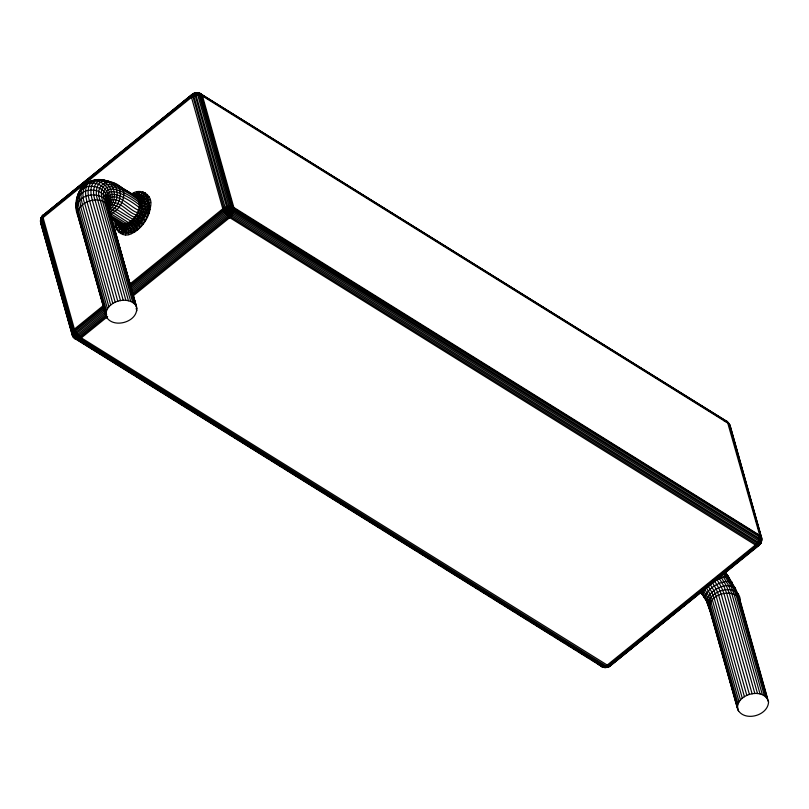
<?xml version="1.0" encoding="UTF-8"?>
<svg xmlns="http://www.w3.org/2000/svg" width="809" height="809" viewBox="0 0 809 809"><rect width="100%" height="100%" fill="white"/><g stroke="black" fill="none" stroke-linecap="round" stroke-linejoin="round"><path stroke-width="1.21" d="M115.232 220.513C113.26 229.736 122.695 238.544 131.493 233.649L130.552 228.492L127.559 224.194L109.316 212.848M77.765 213.121C70.959 197.426 84.429 176.878 102.227 179.8C109.124 180.65 116.617 184.007 117.002 192.016C117.861 199.115 114.575 206.77 108.315 210.441L113.078 212.727L130.562 223.972L133.596 228.472L134.587 232.062L131.493 233.649M108.042 207.67C109.903 197.73 100.508 189.225 90.881 190.206C77.239 190.034 73.073 205.476 77.947 216.104L106.131 316.38C112.815 329.556 138.976 321.871 136.559 306.995L108.376 206.72C98.759 178.354 130.856 197.406 139.401 205.001L145.59 206.669L150.636 205.87C153.134 194.666 139.967 187.01 131.28 194.332M193.513 94.309L192.188 94.279L43.008 215.275L43.069 217.611L74.388 329.03L76.643 333.379L80.334 337.252L608.762 666.019L610.087 666.05L758.963 545.519L760.288 542.799M76.744 200.612L76.815 198.124L78.291 195.03M107.648 316.552L81.284 337.909C78.372 341.044 73.781 339.133 72.527 335.553L40.602 222.344C40.207 219.522 41.026 215.315 44.546 215.174M42.068 216.175L41.562 219.148M73.498 337.262L71.92 333.753L73.477 329.88L103.683 305.296M78.786 217.833C72.962 203.059 99.011 193.654 107.536 204.99L136.559 306.995M106.131 316.38C103.977 302.091 127.286 294.668 135.72 305.266M115.808 227.066L117.952 224.315L118.276 222.344C130.219 244.551 159.858 196.253 134.375 196.071L135.963 194.908L137.429 191.784M738.587 711.313L710.393 611.048C704.194 595.646 733.278 585.928 739.982 599.934L768.55 702.07C767.862 715.844 744.351 722.113 737.737 709.584L709.554 609.319L706.409 600.45C709.544 590.216 726.846 580.64 735.512 588.628L725.36 572.185M729.303 425.676L729.172 423.876L727.443 421.762L200.177 93.561L197.881 92.893L196.547 93.571M730.021 428.548L730.163 425.645L727.443 421.762M737.737 709.584C734.926 694.041 764.475 686.356 768.55 702.07M596.9 663.168C599.722 665.483 603.605 668.8 607.033 665.22L755.434 544.973L760.056 543.395L761.37 541.818L760.875 539.401L232.972 210.441L228.553 210.107L224.295 212.009L130.562 287.953M760.834 540.938C762.017 544.174 758.063 545.984 755.434 544.973L228.745 217.004L225.054 213.131L222.799 208.773L191.48 97.363L191.409 95.027L193.321 93.824M45.112 214.567L42.614 215.467L42.159 218.47L73.477 329.88L76.906 335.027L81.284 337.909C77.998 340.437 72.931 338.991 72.112 334.693L40.794 223.274L40.865 219.37M726.563 421.358L729.779 424.715L761.057 536.185C763.089 540.068 758.994 544.012 755.434 544.973L758.498 545.802L760.056 544.315M44.384 214.446L41.148 217.661L40.501 220.392M758.498 545.802L760.682 543.517L761.502 540.918L760.996 541.878M40.541 220.351L40.602 222.344M131.189 290.967L225.903 214.233L229.058 212.818L232.345 213.06L759.277 541.11L760.056 543.395L759.085 545.256L755.434 544.973C758.711 544.487 762.574 541.706 761.673 537.995L730.163 425.645L726.715 421.196L724.055 420.852M738.243 597.8L738.121 594.453L734.906 587.496M195.191 93.561C195.576 91.559 197.983 93.601 197.76 95.007L229.068 206.416L229.857 211.331L229.685 217.661L133.03 295.983M605.112 666.889L606.932 667.465L607.033 665.22L603.645 667.213L600.642 665.898M128.439 234.61C129.147 230.808 127.883 226.409 124.606 224.154L110.024 215.073M134.587 232.062C143.456 226.318 149.574 216.397 150.636 205.87M133.424 195.707L134.375 192.744M76.167 204.434L76.461 202.523M78.352 193.432L78.008 202.634L79.242 208.348L107.425 308.613M107.931 202.806C111.308 186.272 132.767 209.127 138.359 209.956L144.366 212.504L149.068 213.313M759.418 544.427L610.866 665.311L607.701 667.071L607.033 665.22L605.051 667.213L602.179 666.879M703.86 596.294L705.67 599.135L701.808 593.685C707.501 585.109 717.957 577.626 728.13 575.988L732.246 583.633L730.891 581.499M728.181 577.242L728.353 576.483L725.44 572.469M78.493 194.19C79.565 188.922 83.944 184.331 89.01 182.804M602.25 666.009L604.727 667.567L607.033 665.22L608.631 666.94L608.874 665.969M42.22 216.013L191.409 95.027L193.927 93.51L196.587 93.025L200.096 93.45L201.502 95.553L232.82 206.962L232.345 213.06L229.685 217.661L225.074 207.397L193.755 95.988L193.644 93.399L192.34 94.37L223.871 208.024L226.591 213.748L229.685 217.661L232.992 213.394L233.831 207.468L202.513 96.059C201.886 93.52 197.436 91.609 195.657 93.51M125.526 234.913C126.72 231.293 125.971 226.631 122.665 224.356L110.166 216.569M42.22 216.943L43.777 214.537M761.37 541.818L761.623 538.966L730.305 427.557M115.252 223.962L117.801 220.877M122.837 234.57C127.043 226.601 117.851 220.655 111.49 218.288M140.341 191.48L137.51 195.353L133.505 195.869C155.844 197.77 132.989 238.493 118.852 223.324L118.842 226.56L116.89 229.766M197.881 92.893L199.095 93.156L200.349 95.199L231.667 206.619L231.839 211.473L229.685 217.661L194.575 93.268M131.129 292.787L226.813 215.265L229.271 214.163L231.829 214.355L758.822 542.617L759.105 544.012L757.891 545.883L609.49 666.131L606.932 667.465L603.858 666.879M609.399 666.535L611.007 664.674L609.399 666.535L607.033 665.22L605.749 667.577M40.844 218.501L42.614 215.467L43.929 214.87M120.45 233.568C123.716 229.008 120.915 223.719 116.911 220.918M760.207 544.154L761.694 540.897L761.481 537.055M761.431 541.838L760.268 543.618M143.031 191.824C141.696 195.03 137.651 197.669 134.334 195.626C138.046 198.438 143.304 196.678 145.418 192.825M41.461 217.682L40.45 221.353L41.856 224.912M118.448 231.95C120.693 229.281 121.249 224.467 117.952 222.384M83.843 185.807C77.007 191.935 75.045 201.643 78.22 210.289L106.414 310.565M147.42 194.443C145.155 197.396 140.746 199.368 137.257 197.376L118.711 185.898L135.922 196.294C143.86 200.713 139.906 212.16 135.427 217.813C128.833 227.572 118.69 226.217 110.944 218.268M196.112 93.51L198.003 92.995L199.085 95.017L230.403 206.426L230.787 212.716L229.685 217.661L227.713 206.578L195.343 92.873M148.977 196.627C146.308 199.338 141.797 200.804 138.309 198.832C128.156 190.479 94.693 170.183 102.551 201.148L130.734 301.423M47.306 212.079L50.239 209.703M52.191 208.115L54.142 206.538M56.094 204.96L87.342 179.638M90.274 177.262L92.226 175.684M94.178 174.107L97.1 171.73M99.052 170.143L130.3 144.831M133.232 142.455L135.184 140.877M137.136 139.29L139.087 137.712M141.039 136.124L143.972 133.758M145.923 132.17L173.257 110.024M180.094 104.482L182.045 102.905M183.997 101.317L192.785 94.198M77.33 188.457L79.282 186.869M120.288 153.649L122.24 152.062M130.037 283.929L222.799 208.773C225.842 206.416 230.363 205.526 233.831 207.468L761.057 536.185C761.886 540.028 758.711 543.486 755.434 544.973L758.963 544.508L760.602 543.415L760.854 541.899L759.894 539.937L232.729 211.746L228.816 211.452L225.054 213.131L131.321 289.076M104.037 306.308L73.841 330.881L72.314 334.704L74.013 336.969M129.42 285.739L223.153 209.794C226.146 207.468 230.595 206.598 234.013 208.51L759.762 535.811L761.633 538.056M103.562 308.189L75.247 331.134L73.235 333.723L73.103 336.453L76.026 338.122L81.284 337.909L75.389 334.744L72.759 330.81L41.33 217.581L191.268 95.664L195.879 93.601L201.633 94.431M130.896 286.042L223.648 210.886L228.269 208.823L233.073 209.177L759.772 536.964L761.734 539.977M105.18 308.522L75.095 332.995L73.791 335.502L74.832 338.577M104.958 310.444L76.643 333.379C74.59 334.714 73.922 338.152 76.349 339.467M105.807 311.536L76.906 335.027L75.904 337.515L76.713 339.163L604.394 667.435M105.746 313.356L78.412 335.513L77.199 337.383L77.795 339.153L603.969 666.788L607.033 667.233M106.707 314.296L79.363 336.443L78.534 337.727L78.948 338.941L605.334 666.636L608.762 666.019L757.902 544.831L757.295 543.051L231.202 215.578L227.774 216.195L132.089 293.728M106.697 315.894L80.334 337.252L80.121 338.516L606.194 666.029L607.933 665.716L756.708 544.983L756.405 544.083L230.484 216.691L228.745 217.004L133.06 294.537M628.583 650.436L641.274 640.152M643.226 638.564L650.062 633.032M652.014 631.445L653.965 629.867M672.522 614.83L688.146 602.179M690.097 600.591L693.02 598.215M694.971 596.638L696.923 595.05M717.431 578.445L735.007 564.197M736.959 562.619L739.891 560.243M741.843 558.665L743.795 557.077M150.059 199.317C147.005 201.684 142.495 202.574 139.017 200.632C130.158 192.764 96.797 172.954 104.573 202.169L132.767 302.435M110.611 211.361C120.723 206.315 125.496 185.534 111.591 182.723M608.631 666.94L609.733 666.343M150.616 202.432L145.58 203.959L139.391 202.705C131.331 195.717 98.951 175.502 106.252 203.453L134.436 303.729M111.015 213.778C118.124 210.461 122.958 202.998 123.777 195.262C124.596 183.421 108.608 180.811 99.831 179.82M193.462 93.5L194.473 93.086M193.381 93.824L198.003 92.995M608.813 666.828L607.701 667.071M140.533 227.248L137.661 223.456L132.676 219.249L114.575 208.146L108.457 206.831C116.506 197.831 110.803 180.923 98.405 179.881L90.173 181.6L83.185 186.292C79.717 191.864 81.021 198.781 82.508 204.778L110.691 305.054M134.213 193.877C153.811 186.788 151.829 214.709 142.526 223.466C136.448 234.64 115.009 239.039 116.183 221.12M133.889 194.878C170.628 188.639 128.449 257.586 116.951 222.536M134.274 195.444C167.544 191.682 127.822 254.127 117.487 221.717M194.453 93.126L195.485 92.883M606.608 667.213L607.771 666.929M606.79 667.455L607.822 667.203M150.11 209.531L145.185 209.541L139.057 207.438C133.434 202.705 103.158 181.732 108.093 205.506M135.214 195.596C162.103 195.798 130.836 246.755 118.235 223.324M104.401 180.811L110.873 182.055M95.462 180.377C83.458 180.033 80.678 194.12 84.652 203.271L112.835 303.547M104.573 180.255C93.45 178.506 91.811 192.411 95.058 200.066L123.241 300.331M98.405 179.881C87.261 179.092 86.664 193.432 89.637 201.047L117.821 301.312M604.727 667.567L606.052 667.567M197.072 92.772L200.096 93.45M605.203 667.556L603.18 667.182M725.976 421.661L728.363 423.168M147.541 217.075L137.338 212.464C130.482 211.766 115.363 191.844 108.214 203.039C109.943 188.537 88.859 180.336 79.778 191.379L79.13 195.616L80.688 206.487L108.871 306.753M602.675 666.707L600.116 665.17M106.657 180.751L110.611 182.328M117.002 185.089C104.836 176.938 94.532 187.991 100.245 200.45L128.429 300.726M200.177 93.561L727.382 421.742L759.58 534.779L758.741 540.695L755.434 544.973C758.559 542.991 761.239 539.269 760.42 535.427L728.727 423.107L202.159 95.159C198.741 93.247 194.291 94.127 191.288 96.453L42.877 216.701L40.774 219.411L72.254 331.781C73.558 335.482 77.563 337.545 81.284 337.909C77.249 340.195 71.657 337.99 72.153 332.691M136.367 196.334C150.434 204.323 133.01 232.537 119.479 223.891M119.287 223.456C132.312 227.653 145.782 205.951 135.922 196.294M197.8 93.298L198.306 93.551M601.309 666.444L602.877 667.162M113.594 183.067L121.633 187.648M145.559 220.736L136.023 214.901C127.731 212.656 117.962 197.952 108.416 203.908C112.471 192.097 99.295 179.82 87.726 183.845C84.308 189.326 85.592 196.122 87.048 202.017L115.232 302.283M75.439 338.536L84.025 343.876M86.169 345.21L133.384 374.607M135.528 375.942L176.301 401.325M178.445 402.66L182.733 405.329M184.887 406.664L189.175 409.334M191.318 410.679L225.65 432.046M227.804 433.381L232.092 436.061M234.236 437.396L238.534 440.066M240.678 441.401L268.578 458.764M270.722 460.109L275.009 462.778M277.153 464.113L281.451 466.783M283.595 468.118L287.883 470.787M290.037 472.122L317.927 489.496M320.071 490.83L324.369 493.5M326.512 494.835L330.8 497.515M332.954 498.85L337.242 501.519M339.386 502.854L367.286 520.217M369.43 521.552L373.728 524.232M375.872 525.567L380.159 528.237M382.303 529.571L385.529 531.574M388.745 533.576L410.203 546.945M412.347 548.28L416.645 550.949M418.789 552.284L423.077 554.954M425.221 556.289L429.518 558.968M431.662 560.303L434.878 562.306M438.104 564.308L441.32 566.31M444.535 568.312L459.563 577.666M461.706 579.001L465.994 581.671M468.138 583.006L472.436 585.686M474.58 587.021L477.795 589.023M481.021 591.025L484.237 593.027M487.453 595.03L490.679 597.042M493.894 599.044L502.48 604.384M504.624 605.719L508.912 608.398M511.066 609.733L515.353 612.403M517.497 613.738L521.795 616.407M523.939 617.742L527.155 619.745M530.37 621.757L533.596 623.759M535.74 625.094L540.028 627.764M542.182 629.099L551.829 635.116M553.983 636.45L558.271 639.12M560.415 640.455L564.712 643.125M566.856 644.46L571.144 647.139M573.288 648.474L576.514 650.476M578.657 651.811L582.945 654.481M585.099 655.816L589.387 658.496M591.531 659.831L594.757 661.833M74.893 338.597L602.098 666.778M725.026 420.751L725.562 421.165M75.561 339.133L73.538 337.232M726.715 421.196L727.382 421.742M701.808 593.685L708.209 603.817L701.979 592.926M143.203 224.154L134.456 217.186C125.992 214.173 118.407 202.867 108.497 205.223C114.221 195.434 106.576 181.58 95.3 181.004C89.192 185.423 90.75 194.089 92.337 200.389L120.521 300.655M737.373 593.017L740.366 601.805C740.619 578.395 698.369 592.957 710.393 611.048M40.642 222.273L41.684 223.881M724.894 572.196L734.542 587.85M724.308 572.823L732.458 585.959L736.19 595.373L764.374 695.649M723.782 574.319L730.699 585.595L734.157 594.362L762.351 694.638M722.225 575.068L728.636 585.534L731.852 593.664L760.035 693.93M720.111 575.664L726.351 585.756L729.324 593.3L757.517 693.566M701.302 592.532L702.657 594.403L700.139 591.581M729.344 424.755L730.355 426.576M719.464 578.759L723.903 586.272L726.664 593.27L754.848 693.546M717.219 580.043L721.365 587.061L723.944 593.594L752.127 693.869M714.913 581.479L718.817 588.092L721.244 594.251L749.437 694.526M712.608 583.026L716.339 589.346L718.665 595.222L746.849 695.497M710.383 584.644L714.003 590.772L716.258 596.486L744.442 696.751M708.3 586.262L711.88 592.34L714.114 597.993L742.298 698.258M706.419 587.85L710.039 593.988L712.294 599.691L740.478 699.967M704.801 589.356L708.532 595.677L710.848 601.552L739.032 701.828M703.496 590.732L707.4 597.345L709.837 603.504L738.02 703.769M702.546 591.935L706.682 598.953L709.271 605.486L737.454 705.761M706.409 600.45L707.187 602.917M732.236 582.591L731.801 581.772C721.507 579.628 707.804 587.87 704.386 597.76L704.821 598.569M708.31 605.668L709.058 607.114L706.581 601.785M735.684 589.963L737.96 595.05M733.884 586.596L737.859 596.668L766.052 696.933M71.92 333.753C73.204 337.454 77.795 338.546 81.284 337.909C77.624 338.071 73.275 336.483 71.971 332.772L40.652 221.363L40.935 220.372L43.069 217.611L191.48 97.363C194.524 95.007 199.044 94.117 202.513 96.059L728.262 423.36L729.961 425.635M137.631 229.908L135.376 225.549L131.685 221.676L115.111 211.291L108.366 208.591C116.789 201.856 116.547 186.596 106.808 181.176C96.19 179.507 94.623 192.785 97.717 200.086L125.901 300.361M739.143 598.205L767.326 698.47M744.684 619.461L745.706 623.092M748.76 633.963L749.781 637.583M757.588 665.372L758.609 668.992M761.663 679.873L762.685 683.494M709.18 607.448L737.363 707.713M105.848 312.547L76.491 206.851C79.454 190.702 108.79 190.681 108.76 208.591L136.943 308.866M109.68 214.173L110.702 217.803M114.433 231.091L115.454 234.711M118.508 245.582L119.53 249.212M136.165 308.401L136.852 310.818M79.13 219.047L106.97 318.109M77.563 214.233L105.746 314.509M42.199 226.126L43.221 229.756M43.898 232.173L45.597 238.23M46.275 240.657L47.296 244.288M48.661 249.132L51.382 258.819M52.747 263.663L54.446 269.721M55.133 272.137L56.155 275.768M56.832 278.195L58.531 284.252M59.219 286.669L60.24 290.3M61.595 295.143L65.003 307.258M65.681 309.675L67.38 315.732M68.067 318.159L69.089 321.79M69.766 324.207L70.787 327.847M108.376 206.72L108.76 208.591M41.057 223.122L41.219 224.144M76.673 207.842L76.875 211.129"/></g></svg>
